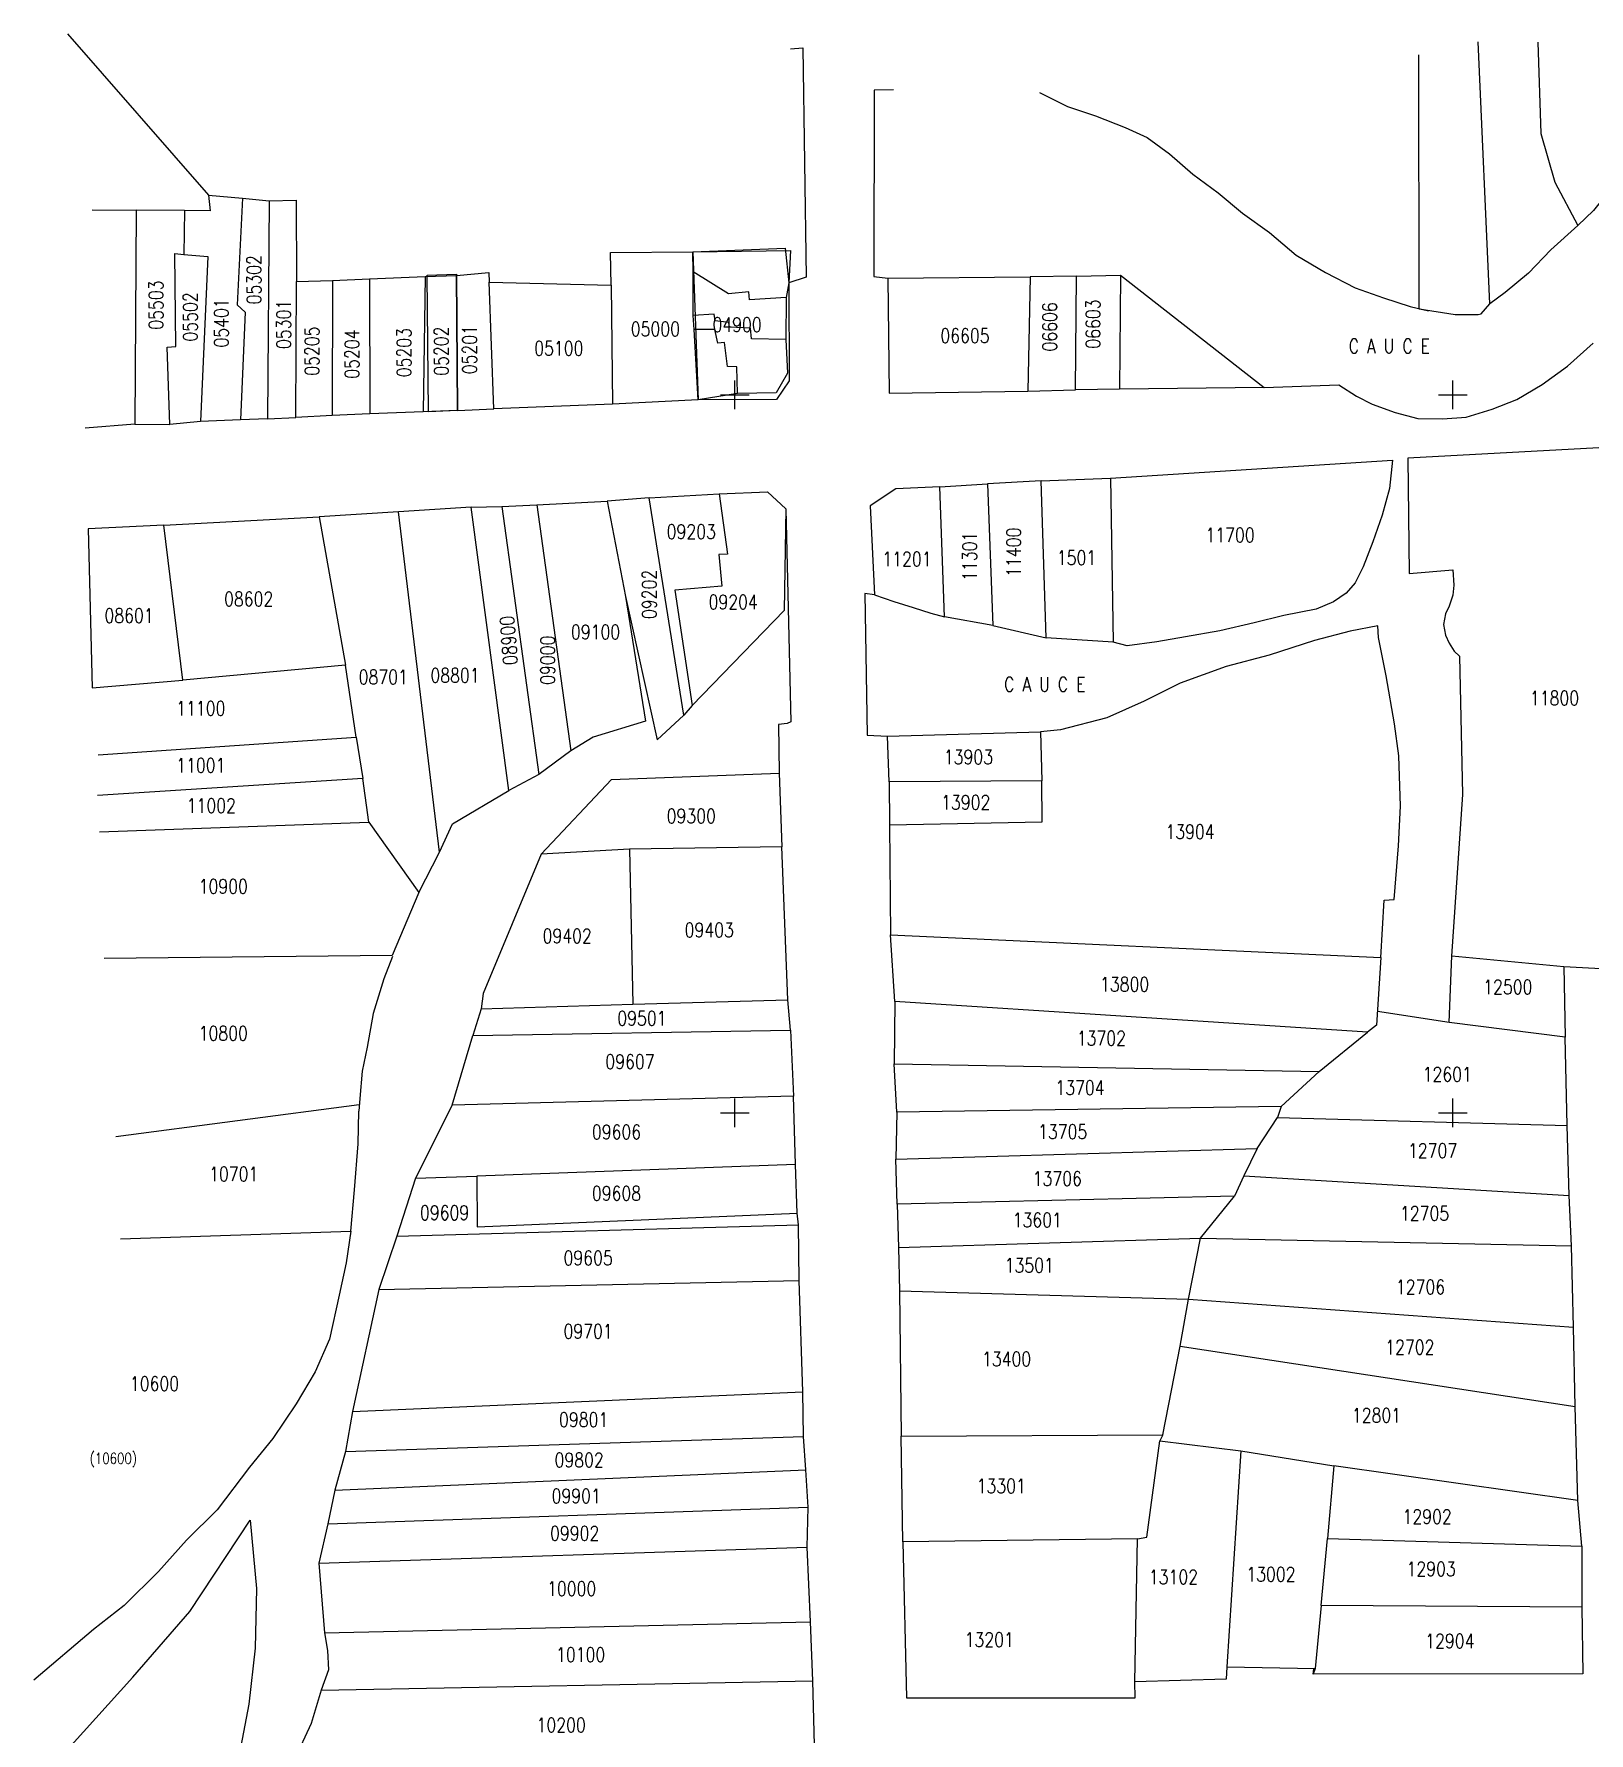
# Model space of a CAD drawing. Header units: metres. Extents: x 615331 to 657292, y 1301217 to 1321009.
# Drawn here: x 629425.1 to 629641.7, y 1320409 to 1320645.6 of the extents above; entities that cross this region are included whole.
import ezdxf
from ezdxf.enums import TextEntityAlignment as Align

# ---------------------------------------------------------------- set-up
doc = ezdxf.new("R2010")
doc.units = ezdxf.units.M
for name, color, linetype in [('2', 1, 'Continuous'), ('42', 7, 'Continuous'), ('5', 7, 'Continuous'), ('7', 7, 'Continuous'), ('CVL_CUADCON_LIN', 8, 'Continuous')]:
    doc.layers.add(name, color=color, linetype=linetype)
doc.layers.add('Nivel 2', color=7, linetype='Continuous', lineweight=0)
doc.layers.add('Nivel 5', color=7, linetype='Continuous', lineweight=0)
doc.styles.add('ROMANS', font='ROMANS', dxfattribs={"height": 0.2})

# ---------------------------------------------------------------- blocks, each defined once
blk = doc.blocks.new('COORD')
at = {"layer": '42', "color": 2, "linetype": 'Continuous'}
for p, q in [((-2, 0), (2, 0)), ((0, -2), (0, 2))]:
    blk.add_line(p, q, dxfattribs=at)

msp = doc.modelspace()

# ---------------------------------------------------------------- linework, layer by layer
at = {"layer": '2', "color": 1, "linetype": 'Continuous'}
for p, q in [((629429.7464, 1320645.58941), (629449.4154, 1320623.14241)), ((629618.0364, 1320607.33841), (629617.9714, 1320642.68041)), ((629449.4154, 1320623.14241), (629449.6384, 1320620.95941)), ((629449.4154, 1320623.14241), (629454.1444, 1320622.72641)), ((629454.1444, 1320622.72641), (629453.4144, 1320607.88241)), ((629454.1444, 1320622.72641), (629457.8564, 1320622.35341)), ((629457.8564, 1320622.35341), (629461.6154, 1320622.43741)), ((629461.6154, 1320622.43741), (629461.6664, 1320611.10641)), ((629433.1754, 1320621.11741), (629439.3234, 1320621.07041)), ((629439.3234, 1320621.07041), (629439.1344, 1320591.23941)), ((629446.0814, 1320621.02941), (629439.3234, 1320621.07041)), ((629446.0814, 1320621.02941), (629445.9844, 1320614.87941)), ((629449.6384, 1320620.95941), (629446.0814, 1320621.02941)), ((629457.8564, 1320622.35341), (629457.6224, 1320592.01441)), ((629516.8574, 1320615.25541), (629530.4724, 1320615.42741)), ((629530.4724, 1320615.42741), (629530.2084, 1320610.95341)), ((629444.8294, 1320602.06341), (629444.7124, 1320615.02041)), ((629444.7124, 1320615.02041), (629445.9844, 1320614.87941)), ((629445.9844, 1320614.87941), (629449.2894, 1320614.60341)), ((629449.2894, 1320614.60341), (629448.2764, 1320591.62641)), ((629505.3754, 1320615.15341), (629516.8574, 1320615.25541)), ((629505.4674, 1320610.63141), (629505.3754, 1320615.15341)), ((629516.8574, 1320615.25541), (629517.6024, 1320594.63041)), ((629461.5834, 1320592.20141), (629461.6664, 1320611.10641)), ((629461.6664, 1320611.10641), (629466.6954, 1320611.25241)), ((629466.6954, 1320611.25241), (629466.6114, 1320592.44941)), ((629466.6954, 1320611.25241), (629471.8244, 1320611.50141)), ((629471.8244, 1320611.50141), (629479.5954, 1320611.82441)), ((629471.8244, 1320611.50141), (629471.8924, 1320592.69941)), ((629479.5954, 1320611.82441), (629479.3084, 1320592.96941)), ((629479.5954, 1320611.82441), (629483.9634, 1320611.96541)), ((629483.9634, 1320611.96541), (629488.4314, 1320612.36041)), ((629483.9634, 1320611.96541), (629484.0824, 1320593.16441)), ((629488.4314, 1320612.36041), (629488.4944, 1320611.03941)), ((629488.4944, 1320611.03941), (629505.4674, 1320610.63141)), ((629489.1614, 1320593.41241), (629488.4944, 1320611.03941)), ((629505.4674, 1320610.63141), (629505.6674, 1320594.06741)), ((629544.0224, 1320611.58441), (629563.8354, 1320611.76041)), ((629563.8354, 1320611.76041), (629563.5214, 1320595.85241)), ((629570.2874, 1320611.86841), (629563.8354, 1320611.76041)), ((629570.1754, 1320596.06341), (629570.2874, 1320611.86841)), ((629570.2874, 1320611.86841), (629576.4334, 1320612.02541)), ((629576.4334, 1320612.02541), (629576.2724, 1320596.11841)), ((629576.4334, 1320612.02541), (629596.4404, 1320596.34841)), ((629453.4144, 1320607.88241), (629454.4904, 1320606.87541)), ((629454.4904, 1320606.87541), (629453.8634, 1320591.87941)), ((629443.6614, 1320602.00241), (629444.8294, 1320602.06341)), ((629444.0124, 1320591.23241), (629443.6614, 1320602.00241)), ((629596.4404, 1320596.34841), (629576.2724, 1320596.11841)), ((629505.6674, 1320594.06741), (629489.1614, 1320593.41241)), ((629517.6024, 1320594.63041), (629505.6674, 1320594.06741)), ((629563.5214, 1320595.85241), (629570.1754, 1320596.06341)), ((629576.2724, 1320596.11841), (629570.1754, 1320596.06341)), ((629448.2764, 1320591.62641), (629444.0124, 1320591.23241)), ((629453.8634, 1320591.87941), (629448.2764, 1320591.62641)), ((629457.6224, 1320592.01441), (629453.8634, 1320591.87941)), ((629457.6224, 1320592.01441), (629461.5834, 1320592.20141)), ((629466.6114, 1320592.44941), (629461.5834, 1320592.20141)), ((629471.8924, 1320592.69941), (629466.6114, 1320592.44941)), ((629479.3084, 1320592.96941), (629471.8924, 1320592.69941)), ((629484.0824, 1320593.16441), (629479.3084, 1320592.96941)), ((629484.0824, 1320593.16441), (629489.1614, 1320593.41241)), ((629439.1344, 1320591.23941), (629432.2294, 1320590.72141)), ((629439.1344, 1320591.23941), (629444.0124, 1320591.23241)), ((629551.2444, 1320582.53041), (629557.8964, 1320582.94541)), ((629551.9154, 1320564.44641), (629551.2444, 1320582.53041)), ((629565.3614, 1320583.36741), (629557.8964, 1320582.94541)), ((629557.8964, 1320582.94541), (629558.6334, 1320563.23541)), ((629565.3614, 1320583.36741), (629575.0114, 1320583.75841)), ((629566.0664, 1320561.52341), (629565.3614, 1320583.36741)), ((629575.0114, 1320583.75841), (629575.4214, 1320560.89441)), ((629485.9824, 1320579.71441), (629490.2494, 1320579.80341)), ((629490.2494, 1320579.80341), (629495.1244, 1320580.05041)), ((629490.2494, 1320579.80341), (629495.4124, 1320542.49941)), ((629495.1244, 1320580.05041), (629504.9254, 1320580.54341)), ((629495.1244, 1320580.05041), (629499.8534, 1320545.79141)), ((629510.7644, 1320581.00241), (629504.9254, 1320580.54341)), ((629504.9254, 1320580.54341), (629507.4844, 1320567.25241)), ((629510.7644, 1320581.00241), (629520.5144, 1320581.54641)), ((629515.6104, 1320550.75841), (629510.7644, 1320581.00241)), ((629520.5144, 1320581.54641), (629521.7084, 1320573.17241)), ((629443.1734, 1320577.19941), (629464.8074, 1320578.35741)), ((629475.8774, 1320579.06541), (629464.8074, 1320578.35741)), ((629464.8074, 1320578.35741), (629468.4994, 1320557.70841)), ((629485.9824, 1320579.71441), (629475.8774, 1320579.06541)), ((629481.5884, 1320531.65441), (629475.8774, 1320579.06541)), ((629491.2154, 1320540.27641), (629485.9824, 1320579.71441)), ((629445.8074, 1320555.62641), (629443.1734, 1320577.19941)), ((629521.7084, 1320573.17241), (629520.4894, 1320573.11041)), ((629520.4894, 1320573.11041), (629520.8844, 1320568.69341)), ((629520.8844, 1320568.69341), (629514.3354, 1320568.12641)), ((629514.3354, 1320568.12641), (629516.7664, 1320552.09041)), ((629507.4844, 1320567.25241), (629510.2834, 1320549.89841)), ((629507.4844, 1320567.25241), (629511.8814, 1320547.32041)), ((629558.6334, 1320563.23541), (629551.9154, 1320564.44641)), ((629558.6334, 1320563.23541), (629566.0664, 1320561.52341)), ((629575.4214, 1320560.89441), (629566.0664, 1320561.52341)), ((629468.4994, 1320557.70841), (629445.8074, 1320555.62641)), ((629469.9614, 1320547.65941), (629468.4994, 1320557.70841)), ((629433.2164, 1320554.54841), (629445.8074, 1320555.62641)), ((629516.7664, 1320552.09041), (629515.6104, 1320550.75841)), ((629510.2834, 1320549.89841), (629502.9864, 1320547.69941)), ((629511.8814, 1320547.32041), (629515.6104, 1320550.75841)), ((629434.0124, 1320545.20541), (629469.9614, 1320547.65941)), ((629469.9614, 1320547.65941), (629470.8774, 1320541.92541)), ((629502.9864, 1320547.69941), (629499.8534, 1320545.79141)), ((629543.9874, 1320547.80941), (629565.2704, 1320548.40541)), ((629544.1974, 1320541.45941), (629543.9874, 1320547.80941)), ((629565.2704, 1320548.40541), (629565.4844, 1320541.59841)), ((629499.8534, 1320545.79141), (629495.4124, 1320542.49941)), ((629495.4124, 1320542.49941), (629491.2154, 1320540.27641)), ((629470.8774, 1320541.92541), (629433.9614, 1320539.56441)), ((629471.7454, 1320535.83541), (629470.8774, 1320541.92541)), ((629483.3824, 1320535.63341), (629491.2154, 1320540.27641)), ((629565.4844, 1320541.59841), (629544.1974, 1320541.45941)), ((629544.1974, 1320541.45941), (629544.2514, 1320535.46341)), ((629565.5354, 1320535.90741), (629565.4844, 1320541.59841)), ((629434.2104, 1320534.48541), (629471.7454, 1320535.83541)), ((629471.7454, 1320535.83541), (629478.6924, 1320526.03841)), ((629481.5884, 1320531.65441), (629483.3824, 1320535.63341)), ((629544.2514, 1320535.46341), (629565.5354, 1320535.90741)), ((629544.2514, 1320535.46341), (629544.3894, 1320520.16941)), ((629478.6924, 1320526.03841), (629481.5884, 1320531.65441)), ((629495.7154, 1320531.37341), (629487.6594, 1320511.99141)), ((629508.0554, 1320532.09241), (629495.7154, 1320531.37341)), ((629529.2394, 1320532.43341), (629508.0554, 1320532.09241)), ((629508.0554, 1320532.09241), (629508.5044, 1320510.49941)), ((629530.0924, 1320511.09841), (629529.2394, 1320532.43341)), ((629478.6924, 1320526.03841), (629474.9614, 1320517.26541)), ((629544.3894, 1320520.16941), (629612.7034, 1320517.01641)), ((629544.9814, 1320510.87541), (629544.3894, 1320520.16941)), ((629474.9614, 1320517.26541), (629434.8774, 1320516.85741)), ((629612.7034, 1320517.01641), (629612.0774, 1320507.55941)), ((629622.1844, 1320507.95341), (629622.5584, 1320517.25641)), ((629622.5584, 1320517.25641), (629638.1694, 1320515.76941)), ((629638.1694, 1320515.76941), (629638.3594, 1320505.91241)), ((629638.1694, 1320515.76941), (629649.7594, 1320515.11041)), ((629487.6594, 1320511.99141), (629487.3744, 1320509.85441)), ((629487.3744, 1320509.85441), (629486.2394, 1320506.13541)), ((629487.3744, 1320509.85441), (629508.5044, 1320510.49941)), ((629508.5044, 1320510.49941), (629530.0924, 1320511.09841)), ((629530.4864, 1320506.88441), (629530.0924, 1320511.09841)), ((629544.9814, 1320510.87541), (629544.9074, 1320502.18441)), ((629610.8164, 1320506.58241), (629544.9814, 1320510.87541)), ((629622.1844, 1320507.95341), (629612.2064, 1320509.50341)), ((629486.2394, 1320506.13541), (629530.4864, 1320506.88441)), ((629530.4864, 1320506.88441), (629530.8734, 1320497.68941)), ((629604.1074, 1320501.13641), (629610.8164, 1320506.58241)), ((629612.0774, 1320507.55941), (629610.8164, 1320506.58241)), ((629638.3594, 1320505.91241), (629622.1844, 1320507.95341)), ((629483.3284, 1320496.45441), (629486.2394, 1320506.13541)), ((629638.6234, 1320493.61741), (629638.3594, 1320505.91241)), ((629544.9074, 1320502.18441), (629604.1074, 1320501.13641)), ((629545.2724, 1320495.48041), (629544.9074, 1320502.18441)), ((629604.1074, 1320501.13641), (629598.8164, 1320496.26141)), ((629530.8734, 1320497.68941), (629483.3284, 1320496.45441)), ((629531.1624, 1320488.18941), (629530.8734, 1320497.68941)), ((629470.3974, 1320496.49241), (629436.4734, 1320492.02241)), ((629470.2694, 1320491.05341), (629470.3294, 1320495.62741)), ((629483.3284, 1320496.45441), (629478.2384, 1320486.29641)), ((629545.2724, 1320495.48041), (629545.1284, 1320488.92341)), ((629598.8164, 1320496.26141), (629545.2724, 1320495.48041)), ((629595.4654, 1320490.38741), (629598.2714, 1320494.73241)), ((629598.8164, 1320496.26141), (629598.2714, 1320494.73241)), ((629598.2714, 1320494.73241), (629638.6234, 1320493.61741)), ((629638.9144, 1320483.86341), (629638.6234, 1320493.61741)), ((629469.7174, 1320484.64541), (629470.2694, 1320491.05341)), ((629545.1284, 1320488.92341), (629595.4654, 1320490.38741)), ((629595.4654, 1320490.38741), (629593.6194, 1320486.61141)), ((629531.1624, 1320488.18941), (629486.7714, 1320486.57541)), ((629531.3764, 1320481.38241), (629531.1624, 1320488.18941)), ((629545.3374, 1320482.67541), (629545.1284, 1320488.92341)), ((629478.2384, 1320486.29641), (629475.6184, 1320478.19341)), ((629478.2384, 1320486.29641), (629486.7714, 1320486.57541)), ((629486.7714, 1320486.57541), (629486.8344, 1320479.51241)), ((629593.6194, 1320486.61141), (629592.3244, 1320483.75341)), ((629593.6194, 1320486.61141), (629638.9144, 1320483.86341)), ((629469.2104, 1320478.89841), (629469.7174, 1320484.64541)), ((629592.3244, 1320483.75341), (629545.3374, 1320482.67541)), ((629587.5504, 1320477.91841), (629592.3244, 1320483.75341)), ((629639.2314, 1320476.85341), (629638.9144, 1320483.86341)), ((629486.8344, 1320479.51241), (629531.3764, 1320481.38241)), ((629531.5944, 1320479.75841), (629531.3764, 1320481.38241)), ((629545.3374, 1320482.67541), (629545.4934, 1320476.62941)), ((629437.1594, 1320477.85141), (629469.2104, 1320478.89841)), ((629475.6184, 1320478.19341), (629473.1454, 1320470.75241)), ((629475.6184, 1320478.19341), (629531.5944, 1320479.75841)), ((629531.6644, 1320472.03441), (629531.5944, 1320479.75841)), ((629545.4934, 1320476.62941), (629587.5504, 1320477.91841)), ((629545.4934, 1320476.62941), (629545.6494, 1320470.58341)), ((629585.8994, 1320469.41741), (629587.5504, 1320477.91841)), ((629587.5504, 1320477.91841), (629639.2314, 1320476.85341)), ((629639.5374, 1320465.52441), (629639.2314, 1320476.85341)), ((629473.1454, 1320470.75241), (629531.6644, 1320472.03441)), ((629532.1594, 1320456.54041), (629531.6644, 1320472.03441)), ((629473.1454, 1320470.75241), (629469.4364, 1320453.79741)), ((629545.6494, 1320470.58341), (629585.8994, 1320469.41741)), ((629545.6494, 1320470.58341), (629545.8824, 1320450.36141)), ((629584.7394, 1320462.90241), (629585.8994, 1320469.41741)), ((629585.8994, 1320469.41741), (629639.5374, 1320465.52441)), ((629639.7384, 1320454.49841), (629639.5374, 1320465.52441)), ((629582.3104, 1320450.53241), (629584.7394, 1320462.90241)), ((629584.7394, 1320462.90241), (629639.7384, 1320454.49841)), ((629469.4364, 1320453.79741), (629532.1594, 1320456.54041)), ((629532.2664, 1320450.29041), (629532.1594, 1320456.54041)), ((629640.1104, 1320441.39141), (629639.7384, 1320454.49841)), ((629469.4364, 1320453.79741), (629468.4704, 1320448.19941)), ((629468.4704, 1320448.19941), (629532.2664, 1320450.29041)), ((629532.6134, 1320445.66941), (629532.2664, 1320450.29041)), ((629545.8824, 1320450.36141), (629582.3104, 1320450.53241)), ((629546.1174, 1320435.62641), (629545.8824, 1320450.36141)), ((629580.1014, 1320436.28441), (629581.9114, 1320449.71541)), ((629582.3104, 1320450.53241), (629581.9114, 1320449.71541)), ((629581.9114, 1320449.71541), (629593.2034, 1320448.29141)), ((629468.4704, 1320448.19941), (629466.9944, 1320442.85041)), ((629593.2034, 1320448.29141), (629591.2384, 1320418.24241)), ((629593.2034, 1320448.29141), (629606.1274, 1320446.22141)), ((629466.9944, 1320442.85041), (629532.6134, 1320445.66941)), ((629532.9134, 1320440.48941), (629532.6134, 1320445.66941)), ((629606.1274, 1320446.22141), (629605.2534, 1320436.10141)), ((629640.1104, 1320441.39141), (629606.1274, 1320446.22141)), ((629466.9944, 1320442.85041), (629466.0204, 1320438.16641)), ((629466.0204, 1320438.16641), (629532.9134, 1320440.48941)), ((629532.7614, 1320434.89741), (629532.9134, 1320440.48941)), ((629640.6754, 1320435.04441), (629640.1104, 1320441.39141)), ((629466.0204, 1320438.16641), (629464.7494, 1320432.66641)), ((629578.7824, 1320436.06941), (629546.1174, 1320435.62641)), ((629578.4034, 1320416.14641), (629578.7824, 1320436.06941)), ((629578.7824, 1320436.06941), (629580.1014, 1320436.28441)), ((629604.3714, 1320426.79441), (629605.2534, 1320436.10141)), ((629605.2534, 1320436.10141), (629640.6754, 1320435.04441)), ((629464.7494, 1320432.66641), (629532.7614, 1320434.89741)), ((629533.2614, 1320424.48541), (629532.7614, 1320434.89741)), ((629640.6754, 1320435.04441), (629640.7014, 1320426.55841)), ((629464.7494, 1320432.66641), (629465.5484, 1320422.96841)), ((629604.3714, 1320426.79441), (629603.5364, 1320417.99541)), ((629640.7014, 1320426.55841), (629604.3714, 1320426.79441)), ((629465.5484, 1320422.96841), (629533.2614, 1320424.48541)), ((629533.5894, 1320416.30641), (629533.2614, 1320424.48541)), ((629465.5484, 1320422.96841), (629465.9764, 1320420.53241)), ((629465.9764, 1320420.53241), (629466.1024, 1320417.84041)), ((629466.1024, 1320417.84041), (629465.1124, 1320414.98641)), ((629591.2384, 1320418.24241), (629591.1524, 1320416.51341)), ((629591.2384, 1320418.24241), (629603.5364, 1320417.99541)), ((629603.5364, 1320417.99541), (629603.2384, 1320417.23041)), ((629465.1124, 1320414.98641), (629463.6804, 1320410.34941)), ((629465.1124, 1320414.98641), (629533.5894, 1320416.30641)), ((629533.8384, 1320405.58641), (629533.5894, 1320416.30641)), ((629591.1524, 1320416.51341), (629578.4034, 1320416.14641)), ((629463.6804, 1320410.34941), (629461.3384, 1320405.24641))]:
    msp.add_line(p, q, dxfattribs=at)
for points in [[(629634.5704, 1320644.45441), (629634.9894, 1320631.75441), (629636.9304, 1320624.96241), (629640.1344, 1320618.94341), (629636.3544, 1320615.55641), (629633.2344, 1320612.27641), (629630.0064, 1320609.60441), (629627.8874, 1320608.01041), (629626.2374, 1320644.48241)], [(629530.4734, 1320643.52841), (629532.1994, 1320643.64541), (629532.6394, 1320611.73741), (629530.2084, 1320610.95341)], [(629544.8014, 1320637.81241), (629542.1094, 1320637.78841), (629542.0894, 1320611.82141), (629544.0224, 1320611.58441)], [(629565.1284, 1320637.43441), (629569.0584, 1320635.48741), (629572.9314, 1320634.20041), (629577.0614, 1320632.56041), (629580.1224, 1320631.16441), (629583.2414, 1320628.90541), (629586.5194, 1320626.08941), (629590.0484, 1320623.47841), (629593.4274, 1320620.66241), (629597.1604, 1320617.95141), (629600.8984, 1320614.78341), (629604.9844, 1320612.38041), (629609.1194, 1320610.23241), (629613.0434, 1320608.84441), (629616.7634, 1320607.65741), (629619.3094, 1320607.01941)], [(629647.3854, 1320626.22341), (629646.1784, 1320624.89241), (629644.1094, 1320623.29841), (629642.3014, 1320620.99541), (629640.1344, 1320618.94341)], [(629530.2084, 1320610.95341), (629530.2804, 1320597.28441), (629528.5254, 1320594.67741), (629517.6024, 1320594.63041)], [(629544.0224, 1320611.58441), (629544.2174, 1320595.57941), (629563.5214, 1320595.85241)], [(629618.0364, 1320607.33841), (629623.0224, 1320606.54441), (629626.2244, 1320606.52241), (629626.6804, 1320606.62841), (629627.8874, 1320608.01041)], [(629596.4404, 1320596.34841), (629606.8524, 1320596.74541), (629609.3064, 1320595.14141), (629611.5004, 1320594.04341), (629614.6614, 1320592.90241), (629617.8184, 1320592.06641), (629621.2744, 1320591.99541), (629624.5744, 1320592.22841), (629628.1724, 1320593.32741), (629631.6144, 1320594.67941), (629635.1524, 1320596.79441), (629638.6864, 1320599.31541), (629642.2644, 1320602.54841)], [(629658.4944, 1320588.82041), (629616.4464, 1320586.51541), (629616.6414, 1320570.45941), (629622.7344, 1320570.97041), (629622.8544, 1320568.83741), (629622.7144, 1320567.46441), (629622.2204, 1320565.93541), (629621.6714, 1320564.86341), (629621.4304, 1320563.38741), (629621.6984, 1320561.86541), (629622.2164, 1320560.75241), (629622.8874, 1320559.64041), (629623.6554, 1320558.93541), (629624.0834, 1320539.67941), (629622.5074, 1320517.20541)], [(629575.0114, 1320583.75841), (629614.3144, 1320586.24241), (629613.8924, 1320582.32541), (629612.8594, 1320578.60741), (629611.5714, 1320574.88541), (629610.2314, 1320571.41841), (629609.1334, 1320569.17241), (629607.8764, 1320567.73841), (629606.1094, 1320566.50341), (629603.6794, 1320565.51641), (629599.1654, 1320564.61241), (629595.0594, 1320563.61041), (629590.2424, 1320562.50041), (629585.4744, 1320561.64441), (629581.4664, 1320560.94841), (629577.3564, 1320560.40441), (629575.4214, 1320560.89441)], [(629551.2444, 1320582.53041), (629545.1504, 1320582.27341), (629541.5644, 1320579.90441), (629542.1844, 1320567.51041), (629544.8344, 1320566.56841), (629547.5344, 1320565.72841), (629550.0314, 1320564.93741), (629551.9154, 1320564.44641)], [(629520.5144, 1320581.54641), (629527.2694, 1320581.86041), (629529.8314, 1320579.49441), (629529.6034, 1320565.31541), (629516.7664, 1320552.09041)], [(629529.8314, 1320579.49441), (629530.5054, 1320549.82441), (629529.9994, 1320549.56541), (629528.7814, 1320549.45341), (629528.8934, 1320542.64441)], [(629443.1734, 1320577.19941), (629432.6614, 1320576.69941), (629433.2164, 1320554.54841)], [(629542.1844, 1320567.51041), (629540.8104, 1320567.70141), (629541.1414, 1320547.93641), (629543.9874, 1320547.80941)], [(629612.7034, 1320517.01641), (629613.1394, 1320524.99841), (629614.5614, 1320525.06141), (629615.1544, 1320532.53741), (629615.4094, 1320538.07841), (629615.1934, 1320545.08941), (629614.5944, 1320549.55541), (629613.4174, 1320556.20241), (629612.3524, 1320561.57941), (629612.2864, 1320563.20441), (629608.4324, 1320562.45841), (629603.4644, 1320561.14441), (629597.1324, 1320559.10641), (629591.1514, 1320557.52841), (629584.7194, 1320555.18441), (629579.7124, 1320552.70041), (629574.5004, 1320550.36741), (629568.0624, 1320548.68441), (629565.2704, 1320548.40541)], [(629495.7154, 1320531.37341), (629505.5294, 1320541.77641), (629528.8934, 1320542.64441), (629529.2394, 1320532.43341)], [(629475.0124, 1320517.16341), (629473.8214, 1320514.05341), (629472.3404, 1320509.21241), (629471.5194, 1320504.53041), (629470.7874, 1320501.17041), (629470.4664, 1320497.35641), (629470.3294, 1320495.62741)], [(629469.2104, 1320478.89841), (629468.5894, 1320474.47241), (629467.6134, 1320469.99141), (629466.2464, 1320463.88141), (629464.2554, 1320459.29041), (629461.6024, 1320454.84541), (629458.3434, 1320450.03941), (629455.1274, 1320446.04741), (629450.6084, 1320440.11241), (629446.3284, 1320435.85741), (629442.4554, 1320431.50341), (629437.6714, 1320426.78541), (629433.3824, 1320423.44441), (629425.0924, 1320416.36841)], [(629430.2674, 1320407.28741), (629438.8794, 1320416.78541), (629446.8244, 1320425.95241), (629455.1944, 1320438.67941), (629456.0934, 1320429.13441), (629455.9134, 1320420.84941), (629455.0194, 1320413.01641), (629453.5144, 1320405.22741), (629451.3374, 1320398.70441), (629448.0434, 1320392.17041), (629445.8374, 1320388.84741), (629444.2294, 1320386.85141), (629443.2764, 1320385.52141), (629442.9694, 1320380.13241), (629442.5694, 1320373.77641), (629442.9184, 1320368.85041), (629443.2084, 1320364.88941), (629442.5754, 1320361.83541), (629441.0804, 1320358.56941), (629440.0354, 1320356.17241), (629439.2384, 1320354.38641)], [(629546.1174, 1320435.62641), (629546.6174, 1320413.93241), (629578.4744, 1320413.91041), (629578.4034, 1320416.14641)], [(629640.7014, 1320426.55841), (629640.8364, 1320417.26041), (629603.2384, 1320417.23041), (629603.3344, 1320417.89241)]]:
    msp.add_lwpolyline(points, dxfattribs=at)
at = {"layer": 'CVL_CUADCON_LIN', "color": 4, "ltscale": 0.5, "flags": 128}
msp.add_lwpolyline([(629484.0824, 1320593.16441), (629480.05576, 1320592.99993), (629479.86547, 1320611.99898), (629483.96215, 1320612.16403)], close=True, dxfattribs=at)
for points in [[(629484.0824, 1320593.16441), (629483.96215, 1320612.16403)], [(629484.0824, 1320593.16441), (629480.05576, 1320592.99993)]]:
    msp.add_lwpolyline(points, dxfattribs=at)
at = {"layer": 'Nivel 2', "color": 1, "linetype": 'Continuous', "lineweight": -3}
for p, q in [((629618.0364, 1320607.33841), (629617.9714, 1320642.68041)), ((629449.4154, 1320623.14241), (629454.1444, 1320622.72641)), ((629449.4154, 1320623.14241), (629449.6384, 1320620.95941)), ((629454.1444, 1320622.72641), (629453.4144, 1320607.88241)), ((629454.1444, 1320622.72641), (629457.8564, 1320622.35341)), ((629457.8564, 1320622.35341), (629461.6154, 1320622.43741)), ((629461.6154, 1320622.43741), (629461.6664, 1320611.10641)), ((629433.1754, 1320621.11741), (629439.3234, 1320621.07041)), ((629439.3234, 1320621.07041), (629439.1344, 1320591.23941)), ((629446.0814, 1320621.02941), (629439.3234, 1320621.07041)), ((629446.0814, 1320621.02941), (629445.9844, 1320614.87941)), ((629449.6384, 1320620.95941), (629446.0814, 1320621.02941)), ((629457.8564, 1320622.35341), (629457.6224, 1320592.01441)), ((629516.8574, 1320615.25541), (629529.7244, 1320615.76041)), ((629529.7244, 1320615.76041), (629530.2084, 1320610.95341)), ((629444.7124, 1320615.02041), (629445.9844, 1320614.87941)), ((629444.8294, 1320602.06341), (629444.7124, 1320615.02041)), ((629445.9844, 1320614.87941), (629449.2894, 1320614.60341)), ((629449.2894, 1320614.60341), (629448.2764, 1320591.62641)), ((629505.3754, 1320615.15341), (629516.8574, 1320615.25541)), ((629505.4674, 1320610.63141), (629505.3754, 1320615.15341)), ((629516.8834, 1320612.49141), (629516.8574, 1320615.25541)), ((629461.5834, 1320592.20141), (629461.6664, 1320611.10641)), ((629461.6664, 1320611.10641), (629466.6954, 1320611.25241)), ((629466.6954, 1320611.25241), (629466.6114, 1320592.44941)), ((629466.6954, 1320611.25241), (629471.8244, 1320611.50141)), ((629471.8244, 1320611.50141), (629479.5954, 1320611.82441)), ((629471.8244, 1320611.50141), (629471.8924, 1320592.69941)), ((629479.5954, 1320611.82441), (629479.3084, 1320592.96941)), ((629479.5954, 1320611.82441), (629483.9634, 1320611.96541)), ((629483.9634, 1320611.96541), (629488.4314, 1320612.36041)), ((629483.9634, 1320611.96541), (629484.0824, 1320593.16441)), ((629488.4314, 1320612.36041), (629488.4944, 1320611.03941)), ((629489.1614, 1320593.41241), (629488.4944, 1320611.03941)), ((629488.4944, 1320611.03941), (629505.4674, 1320610.63141)), ((629505.4674, 1320610.63141), (629505.6674, 1320594.06741)), ((629521.8324, 1320609.42741), (629516.8834, 1320612.49141)), ((629516.9194, 1320606.40741), (629516.8834, 1320612.49141)), ((629530.2084, 1320610.95341), (629529.8654, 1320608.91641)), ((629544.0224, 1320611.58441), (629563.8354, 1320611.76041)), ((629563.8354, 1320611.76041), (629563.5214, 1320595.85241)), ((629570.2874, 1320611.86841), (629563.8354, 1320611.76041)), ((629570.1754, 1320596.06341), (629570.2874, 1320611.86841)), ((629570.2874, 1320611.86841), (629576.4334, 1320612.02541)), ((629576.4334, 1320612.02541), (629576.2724, 1320596.11841)), ((629576.4334, 1320612.02541), (629596.4404, 1320596.34841)), ((629524.6764, 1320609.69741), (629521.8324, 1320609.42741)), ((629524.7344, 1320608.58241), (629524.6764, 1320609.69741)), ((629529.8654, 1320608.91641), (629524.7344, 1320608.58241)), ((629529.8654, 1320608.91641), (629529.7984, 1320603.03441)), ((629453.4144, 1320607.88241), (629454.4904, 1320606.87541)), ((629454.4904, 1320606.87541), (629453.8634, 1320591.87941)), ((629519.8154, 1320606.57641), (629516.9194, 1320606.40741)), ((629517.0324, 1320604.43041), (629516.9194, 1320606.40741)), ((629519.9734, 1320605.66441), (629519.8154, 1320606.57641)), ((629519.9294, 1320604.44741), (629517.0324, 1320604.43041)), ((629517.6024, 1320594.63041), (629517.0324, 1320604.43041)), ((629520.3474, 1320602.52341), (629519.9294, 1320604.44741)), ((629521.8554, 1320605.42241), (629519.9734, 1320605.66441)), ((629521.9604, 1320604.76341), (629521.8554, 1320605.42241)), ((629524.9094, 1320604.62841), (629521.9604, 1320604.76341)), ((629525.0204, 1320603.15841), (629524.9094, 1320604.62841)), ((629443.6614, 1320602.00241), (629444.8294, 1320602.06341)), ((629444.0124, 1320591.23241), (629443.6614, 1320602.00241)), ((629521.2614, 1320602.62941), (629520.3474, 1320602.52341)), ((629521.6874, 1320599.28641), (629521.2614, 1320602.62941)), ((629529.7984, 1320603.03441), (629525.0204, 1320603.15841)), ((629529.7984, 1320603.03441), (629530.0294, 1320598.37041)), ((629523.0094, 1320599.24241), (629521.6874, 1320599.28641)), ((629523.0824, 1320595.54241), (629523.0094, 1320599.24241)), ((629530.0294, 1320598.37041), (629528.4694, 1320595.62341)), ((629596.4404, 1320596.34841), (629576.2724, 1320596.11841)), ((629505.6674, 1320594.06741), (629489.1614, 1320593.41241)), ((629517.6024, 1320594.63041), (629505.6674, 1320594.06741)), ((629523.0824, 1320595.54241), (629517.6024, 1320594.63041)), ((629528.4694, 1320595.62341), (629523.0824, 1320595.54241)), ((629563.5214, 1320595.85241), (629570.1754, 1320596.06341)), ((629576.2724, 1320596.11841), (629570.1754, 1320596.06341)), ((629448.2764, 1320591.62641), (629444.0124, 1320591.23241)), ((629453.8634, 1320591.87941), (629448.2764, 1320591.62641)), ((629457.6224, 1320592.01441), (629453.8634, 1320591.87941)), ((629457.6224, 1320592.01441), (629461.5834, 1320592.20141)), ((629466.6114, 1320592.44941), (629461.5834, 1320592.20141)), ((629471.8924, 1320592.69941), (629466.6114, 1320592.44941)), ((629479.3084, 1320592.96941), (629471.8924, 1320592.69941)), ((629484.0824, 1320593.16441), (629479.3084, 1320592.96941)), ((629484.0824, 1320593.16441), (629489.1614, 1320593.41241)), ((629439.1344, 1320591.23941), (629432.2294, 1320590.72141)), ((629439.1344, 1320591.23941), (629444.0124, 1320591.23241)), ((629551.2444, 1320582.53041), (629557.8964, 1320582.94541)), ((629551.9154, 1320564.44641), (629551.2444, 1320582.53041)), ((629565.3614, 1320583.36741), (629557.8964, 1320582.94541)), ((629557.8964, 1320582.94541), (629558.6334, 1320563.23541)), ((629565.3614, 1320583.36741), (629575.0114, 1320583.75841)), ((629566.0664, 1320561.52341), (629565.3614, 1320583.36741)), ((629575.0114, 1320583.75841), (629575.4214, 1320560.89441)), ((629485.9824, 1320579.71441), (629490.2494, 1320579.80341)), ((629490.2494, 1320579.80341), (629495.1244, 1320580.05041)), ((629490.2494, 1320579.80341), (629495.4124, 1320542.49941)), ((629495.1244, 1320580.05041), (629504.9254, 1320580.54341)), ((629495.1244, 1320580.05041), (629499.8534, 1320545.79141)), ((629510.7644, 1320581.00241), (629504.9254, 1320580.54341)), ((629504.9254, 1320580.54341), (629507.4844, 1320567.25241)), ((629510.7644, 1320581.00241), (629520.5144, 1320581.54641)), ((629515.6104, 1320550.75841), (629510.7644, 1320581.00241)), ((629520.5144, 1320581.54641), (629521.7084, 1320573.17241)), ((629443.1734, 1320577.19941), (629464.8074, 1320578.35741)), ((629475.8774, 1320579.06541), (629464.8074, 1320578.35741)), ((629464.8074, 1320578.35741), (629468.4994, 1320557.70841)), ((629485.9824, 1320579.71441), (629475.8774, 1320579.06541)), ((629481.5884, 1320531.65441), (629475.8774, 1320579.06541)), ((629491.2154, 1320540.27641), (629485.9824, 1320579.71441)), ((629445.8074, 1320555.62641), (629443.1734, 1320577.19941)), ((629521.7084, 1320573.17241), (629520.4894, 1320573.11041)), ((629520.4894, 1320573.11041), (629520.8844, 1320568.69341)), ((629520.8844, 1320568.69341), (629514.3354, 1320568.12641)), ((629514.3354, 1320568.12641), (629516.7664, 1320552.09041)), ((629507.4844, 1320567.25241), (629511.8814, 1320547.32041)), ((629507.4844, 1320567.25241), (629510.2834, 1320549.89841)), ((629558.6334, 1320563.23541), (629551.9154, 1320564.44641)), ((629558.6334, 1320563.23541), (629566.0664, 1320561.52341)), ((629575.4214, 1320560.89441), (629566.0664, 1320561.52341)), ((629468.4994, 1320557.70841), (629445.8074, 1320555.62641)), ((629469.9614, 1320547.65941), (629468.4994, 1320557.70841)), ((629433.2164, 1320554.54841), (629445.8074, 1320555.62641)), ((629516.7664, 1320552.09041), (629515.6104, 1320550.75841)), ((629510.2834, 1320549.89841), (629502.9864, 1320547.69941)), ((629511.8814, 1320547.32041), (629515.6104, 1320550.75841)), ((629434.0124, 1320545.20541), (629469.9614, 1320547.65941)), ((629469.9614, 1320547.65941), (629470.8774, 1320541.92541)), ((629502.9864, 1320547.69941), (629499.8534, 1320545.79141)), ((629543.9874, 1320547.80941), (629565.2704, 1320548.40541)), ((629544.1974, 1320541.45941), (629543.9874, 1320547.80941)), ((629565.2704, 1320548.40541), (629565.4844, 1320541.59841)), ((629499.8534, 1320545.79141), (629495.4124, 1320542.49941)), ((629495.4124, 1320542.49941), (629491.2154, 1320540.27641)), ((629470.8774, 1320541.92541), (629433.9614, 1320539.56441)), ((629471.7454, 1320535.83541), (629470.8774, 1320541.92541)), ((629483.3824, 1320535.63341), (629491.2154, 1320540.27641)), ((629565.4844, 1320541.59841), (629544.1974, 1320541.45941)), ((629544.1974, 1320541.45941), (629544.2514, 1320535.46341)), ((629565.5354, 1320535.90741), (629565.4844, 1320541.59841)), ((629434.2104, 1320534.48541), (629471.7454, 1320535.83541)), ((629471.7454, 1320535.83541), (629478.6924, 1320526.03841)), ((629481.5884, 1320531.65441), (629483.3824, 1320535.63341)), ((629544.2514, 1320535.46341), (629565.5354, 1320535.90741)), ((629544.2514, 1320535.46341), (629544.3894, 1320520.16941)), ((629478.6924, 1320526.03841), (629481.5884, 1320531.65441)), ((629495.7154, 1320531.37341), (629487.6594, 1320511.99141)), ((629508.0554, 1320532.09241), (629495.7154, 1320531.37341)), ((629529.2394, 1320532.43341), (629508.0554, 1320532.09241)), ((629508.0554, 1320532.09241), (629508.5044, 1320510.49941)), ((629530.0924, 1320511.09841), (629529.2394, 1320532.43341)), ((629478.6924, 1320526.03841), (629474.9614, 1320517.26541)), ((629544.9814, 1320510.87541), (629544.3894, 1320520.16941)), ((629544.3894, 1320520.16941), (629612.7034, 1320517.01641)), ((629474.9614, 1320517.26541), (629434.8774, 1320516.85741)), ((629612.7034, 1320517.01641), (629612.0774, 1320507.55941)), ((629622.1844, 1320507.95341), (629622.5584, 1320517.25641)), ((629622.5584, 1320517.25641), (629638.1694, 1320515.76941)), ((629638.1694, 1320515.76941), (629649.7594, 1320515.11041)), ((629638.1694, 1320515.76941), (629638.3594, 1320505.91241)), ((629487.6594, 1320511.99141), (629487.3744, 1320509.85441)), ((629487.3744, 1320509.85441), (629486.2394, 1320506.13541)), ((629487.3744, 1320509.85441), (629508.5044, 1320510.49941)), ((629508.5044, 1320510.49941), (629530.0924, 1320511.09841)), ((629530.4864, 1320506.88441), (629530.0924, 1320511.09841)), ((629544.9814, 1320510.87541), (629544.9074, 1320502.18441)), ((629610.8164, 1320506.58241), (629544.9814, 1320510.87541)), ((629622.1844, 1320507.95341), (629612.2064, 1320509.50341)), ((629486.2394, 1320506.13541), (629530.4864, 1320506.88441)), ((629530.4864, 1320506.88441), (629530.8734, 1320497.68941)), ((629604.1074, 1320501.13641), (629610.8164, 1320506.58241)), ((629612.0774, 1320507.55941), (629610.8164, 1320506.58241)), ((629638.3594, 1320505.91241), (629622.1844, 1320507.95341)), ((629483.3284, 1320496.45441), (629486.2394, 1320506.13541)), ((629638.6234, 1320493.61741), (629638.3594, 1320505.91241)), ((629545.2724, 1320495.48041), (629544.9074, 1320502.18441)), ((629544.9074, 1320502.18441), (629604.1074, 1320501.13641)), ((629604.1074, 1320501.13641), (629598.8164, 1320496.26141)), ((629530.8734, 1320497.68941), (629483.3284, 1320496.45441)), ((629531.1624, 1320488.18941), (629530.8734, 1320497.68941)), ((629470.3974, 1320496.49241), (629436.4734, 1320492.02241)), ((629470.2694, 1320491.05341), (629470.3294, 1320495.62741)), ((629483.3284, 1320496.45441), (629478.2384, 1320486.29641)), ((629545.2724, 1320495.48041), (629545.1284, 1320488.92341)), ((629598.8164, 1320496.26141), (629545.2724, 1320495.48041)), ((629595.4654, 1320490.38741), (629598.2714, 1320494.73241)), ((629598.8164, 1320496.26141), (629598.2714, 1320494.73241)), ((629598.2714, 1320494.73241), (629638.6234, 1320493.61741)), ((629638.9144, 1320483.86341), (629638.6234, 1320493.61741)), ((629469.7174, 1320484.64541), (629470.2694, 1320491.05341)), ((629545.1284, 1320488.92341), (629595.4654, 1320490.38741)), ((629595.4654, 1320490.38741), (629593.6194, 1320486.61141)), ((629531.1624, 1320488.18941), (629486.7714, 1320486.57541)), ((629531.3764, 1320481.38241), (629531.1624, 1320488.18941)), ((629545.3374, 1320482.67541), (629545.1284, 1320488.92341)), ((629478.2384, 1320486.29641), (629475.6184, 1320478.19341)), ((629478.2384, 1320486.29641), (629486.7714, 1320486.57541)), ((629486.7714, 1320486.57541), (629486.8344, 1320479.51241)), ((629593.6194, 1320486.61141), (629592.3244, 1320483.75341)), ((629593.6194, 1320486.61141), (629638.9144, 1320483.86341)), ((629469.2104, 1320478.89841), (629469.7174, 1320484.64541)), ((629592.3244, 1320483.75341), (629545.3374, 1320482.67541)), ((629587.5504, 1320477.91841), (629592.3244, 1320483.75341)), ((629639.2314, 1320476.85341), (629638.9144, 1320483.86341)), ((629486.8344, 1320479.51241), (629531.3764, 1320481.38241)), ((629531.5944, 1320479.75841), (629531.3764, 1320481.38241)), ((629545.3374, 1320482.67541), (629545.4934, 1320476.62941)), ((629437.1594, 1320477.85141), (629469.2104, 1320478.89841)), ((629475.6184, 1320478.19341), (629473.1454, 1320470.75241)), ((629475.6184, 1320478.19341), (629531.5944, 1320479.75841)), ((629531.6644, 1320472.03441), (629531.5944, 1320479.75841)), ((629545.4934, 1320476.62941), (629587.5504, 1320477.91841)), ((629545.4934, 1320476.62941), (629545.6494, 1320470.58341)), ((629585.8994, 1320469.41741), (629587.5504, 1320477.91841)), ((629587.5504, 1320477.91841), (629639.2314, 1320476.85341)), ((629639.5374, 1320465.52441), (629639.2314, 1320476.85341)), ((629473.1454, 1320470.75241), (629531.6644, 1320472.03441)), ((629532.1594, 1320456.54041), (629531.6644, 1320472.03441)), ((629473.1454, 1320470.75241), (629469.4364, 1320453.79741)), ((629545.6494, 1320470.58341), (629545.8824, 1320450.36141)), ((629545.6494, 1320470.58341), (629585.8994, 1320469.41741)), ((629584.7394, 1320462.90241), (629585.8994, 1320469.41741)), ((629585.8994, 1320469.41741), (629639.5374, 1320465.52441)), ((629639.7384, 1320454.49841), (629639.5374, 1320465.52441)), ((629582.3104, 1320450.53241), (629584.7394, 1320462.90241)), ((629584.7394, 1320462.90241), (629639.7384, 1320454.49841)), ((629469.4364, 1320453.79741), (629532.1594, 1320456.54041)), ((629532.2664, 1320450.29041), (629532.1594, 1320456.54041)), ((629640.1104, 1320441.39141), (629639.7384, 1320454.49841)), ((629469.4364, 1320453.79741), (629468.4704, 1320448.19941)), ((629468.4704, 1320448.19941), (629532.2664, 1320450.29041)), ((629532.6134, 1320445.66941), (629532.2664, 1320450.29041)), ((629545.8824, 1320450.36141), (629582.3104, 1320450.53241)), ((629546.1174, 1320435.62641), (629545.8824, 1320450.36141)), ((629580.1014, 1320436.28441), (629581.9114, 1320449.71541)), ((629582.3104, 1320450.53241), (629581.9114, 1320449.71541)), ((629581.9114, 1320449.71541), (629593.2034, 1320448.29141)), ((629468.4704, 1320448.19941), (629466.9944, 1320442.85041)), ((629593.2034, 1320448.29141), (629591.2384, 1320418.24241)), ((629593.2034, 1320448.29141), (629606.1274, 1320446.22141)), ((629466.9944, 1320442.85041), (629532.6134, 1320445.66941)), ((629532.9134, 1320440.48941), (629532.6134, 1320445.66941)), ((629606.1274, 1320446.22141), (629605.2534, 1320436.10141)), ((629640.1104, 1320441.39141), (629606.1274, 1320446.22141)), ((629466.9944, 1320442.85041), (629466.0204, 1320438.16641)), ((629466.0204, 1320438.16641), (629532.9134, 1320440.48941)), ((629532.7614, 1320434.89741), (629532.9134, 1320440.48941)), ((629640.6754, 1320435.04441), (629640.1104, 1320441.39141)), ((629466.0204, 1320438.16641), (629464.7494, 1320432.66641)), ((629578.7824, 1320436.06941), (629546.1174, 1320435.62641)), ((629578.4034, 1320416.14641), (629578.7824, 1320436.06941)), ((629578.7824, 1320436.06941), (629580.1014, 1320436.28441)), ((629604.3714, 1320426.79441), (629605.2534, 1320436.10141)), ((629605.2534, 1320436.10141), (629640.6754, 1320435.04441)), ((629464.7494, 1320432.66641), (629532.7614, 1320434.89741)), ((629533.2614, 1320424.48541), (629532.7614, 1320434.89741)), ((629640.6754, 1320435.04441), (629640.7014, 1320426.55841)), ((629464.7494, 1320432.66641), (629465.5484, 1320422.96841)), ((629604.3714, 1320426.79441), (629603.5364, 1320417.99541)), ((629640.7014, 1320426.55841), (629604.3714, 1320426.79441)), ((629465.5484, 1320422.96841), (629533.2614, 1320424.48541)), ((629533.5894, 1320416.30641), (629533.2614, 1320424.48541)), ((629465.5484, 1320422.96841), (629465.9764, 1320420.53241)), ((629465.9764, 1320420.53241), (629466.1024, 1320417.84041)), ((629466.1024, 1320417.84041), (629465.1124, 1320414.98641)), ((629591.2384, 1320418.24241), (629591.1524, 1320416.51341)), ((629591.2384, 1320418.24241), (629603.5364, 1320417.99541)), ((629603.5364, 1320417.99541), (629603.2384, 1320417.23041)), ((629465.1124, 1320414.98641), (629463.6804, 1320410.34941)), ((629465.1124, 1320414.98641), (629533.5894, 1320416.30641)), ((629533.8384, 1320405.58641), (629533.5894, 1320416.30641)), ((629591.1524, 1320416.51341), (629578.4034, 1320416.14641)), ((629463.6804, 1320410.34941), (629461.3384, 1320405.24641))]:
    msp.add_line(p, q, dxfattribs=at)
at = {"layer": 'Nivel 2', "color": 1, "linetype": 'Continuous', "lineweight": -3, "flags": 128}
for points in [[(629429.7464, 1320645.58941), (629449.4154, 1320623.14241)], [(629634.5704, 1320644.45441), (629634.9894, 1320631.75441), (629636.9304, 1320624.96241), (629640.1344, 1320618.94341), (629636.3544, 1320615.55641), (629633.2344, 1320612.27641), (629630.0064, 1320609.60441), (629627.8874, 1320608.01041), (629626.2374, 1320644.48241)], [(629530.4734, 1320643.52841), (629532.1994, 1320643.64541), (629532.6394, 1320611.73741), (629530.2084, 1320610.95341)], [(629544.8014, 1320637.81241), (629542.1094, 1320637.78841), (629542.0894, 1320611.82141), (629544.0224, 1320611.58441)], [(629565.1284, 1320637.43441), (629569.0584, 1320635.48741), (629572.9314, 1320634.20041), (629577.0614, 1320632.56041), (629580.1224, 1320631.16441), (629583.2414, 1320628.90541), (629586.5194, 1320626.08941), (629590.0484, 1320623.47841), (629593.4274, 1320620.66241), (629597.1604, 1320617.95141), (629600.8984, 1320614.78341), (629604.9844, 1320612.38041), (629609.1194, 1320610.23241), (629613.0434, 1320608.84441), (629616.7634, 1320607.65741), (629619.3094, 1320607.01941)], [(629647.3854, 1320626.22341), (629646.1784, 1320624.89241), (629644.1094, 1320623.29841), (629642.3014, 1320620.99541), (629640.1344, 1320618.94341)], [(629544.0224, 1320611.58441), (629544.2174, 1320595.57941), (629563.5214, 1320595.85241)], [(629618.0364, 1320607.33841), (629623.0224, 1320606.54441), (629626.2244, 1320606.52241), (629626.6804, 1320606.62841), (629627.8874, 1320608.01041)], [(629596.4404, 1320596.34841), (629606.8524, 1320596.74541), (629609.3064, 1320595.14141), (629611.5004, 1320594.04341), (629614.6614, 1320592.90241), (629617.8184, 1320592.06641), (629621.2744, 1320591.99541), (629624.5744, 1320592.22841), (629628.1724, 1320593.32741), (629631.6144, 1320594.67941), (629635.1524, 1320596.79441), (629638.6864, 1320599.31541), (629642.2644, 1320602.54841)], [(629658.4944, 1320588.82041), (629616.4464, 1320586.51541), (629616.6414, 1320570.45941), (629622.7344, 1320570.97041), (629622.8544, 1320568.83741), (629622.7144, 1320567.46441), (629622.2204, 1320565.93541), (629621.6714, 1320564.86341), (629621.4304, 1320563.38741), (629621.6984, 1320561.86541), (629622.2164, 1320560.75241), (629622.8874, 1320559.64041), (629623.6554, 1320558.93541), (629624.0834, 1320539.67941), (629622.5074, 1320517.20541)], [(629575.0114, 1320583.75841), (629614.3144, 1320586.24241), (629613.8924, 1320582.32541), (629612.8594, 1320578.60741), (629611.5714, 1320574.88541), (629610.2314, 1320571.41841), (629609.1334, 1320569.17241), (629607.8764, 1320567.73841), (629606.1094, 1320566.50341), (629603.6794, 1320565.51641), (629599.1654, 1320564.61241), (629595.0594, 1320563.61041), (629590.2424, 1320562.50041), (629585.4744, 1320561.64441), (629581.4664, 1320560.94841), (629577.3564, 1320560.40441), (629575.4214, 1320560.89441)], [(629551.2444, 1320582.53041), (629545.1504, 1320582.27341), (629541.5644, 1320579.90441), (629542.1844, 1320567.51041), (629544.8344, 1320566.56841), (629547.5344, 1320565.72841), (629550.0314, 1320564.93741), (629551.9154, 1320564.44641)], [(629520.5144, 1320581.54641), (629527.2694, 1320581.86041), (629529.8314, 1320579.49441), (629529.6034, 1320565.31541), (629516.7664, 1320552.09041)], [(629529.8314, 1320579.49441), (629530.5054, 1320549.82441), (629529.9994, 1320549.56541), (629528.7814, 1320549.45341), (629528.8934, 1320542.64441)], [(629443.1734, 1320577.19941), (629432.6614, 1320576.69941), (629433.2164, 1320554.54841)], [(629542.1844, 1320567.51041), (629540.8104, 1320567.70141), (629541.1414, 1320547.93641), (629543.9874, 1320547.80941)], [(629612.7034, 1320517.01641), (629613.1394, 1320524.99841), (629614.5614, 1320525.06141), (629615.1544, 1320532.53741), (629615.4094, 1320538.07841), (629615.1934, 1320545.08941), (629614.5944, 1320549.55541), (629613.4174, 1320556.20241), (629612.3524, 1320561.57941), (629612.2864, 1320563.20441), (629608.4324, 1320562.45841), (629603.4644, 1320561.14441), (629597.1324, 1320559.10641), (629591.1514, 1320557.52841), (629584.7194, 1320555.18441), (629579.7124, 1320552.70041), (629574.5004, 1320550.36741), (629568.0624, 1320548.68441), (629565.2704, 1320548.40541)], [(629495.7154, 1320531.37341), (629505.5294, 1320541.77641), (629528.8934, 1320542.64441), (629529.2394, 1320532.43341)], [(629475.0124, 1320517.16341), (629473.8214, 1320514.05341), (629472.3404, 1320509.21241), (629471.5194, 1320504.53041), (629470.7874, 1320501.17041), (629470.4664, 1320497.35641), (629470.3294, 1320495.62741)], [(629469.2104, 1320478.89841), (629468.5894, 1320474.47241), (629467.6134, 1320469.99141), (629466.2464, 1320463.88141), (629464.2554, 1320459.29041), (629461.6024, 1320454.84541), (629458.3434, 1320450.03941), (629455.1274, 1320446.04741), (629450.6084, 1320440.11241), (629446.3284, 1320435.85741), (629442.4554, 1320431.50341), (629437.6714, 1320426.78541), (629433.3824, 1320423.44441), (629425.0924, 1320416.36841)], [(629430.2674, 1320407.28741), (629438.8794, 1320416.78541), (629446.8244, 1320425.95241), (629455.1944, 1320438.67941), (629456.0934, 1320429.13441), (629455.9134, 1320420.84941), (629455.0194, 1320413.01641), (629453.5144, 1320405.22741), (629451.3374, 1320398.70441), (629448.0434, 1320392.17041), (629445.8374, 1320388.84741), (629444.2294, 1320386.85141), (629443.2764, 1320385.52141), (629442.9694, 1320380.13241), (629442.5694, 1320373.77641), (629442.9184, 1320368.85041), (629443.2084, 1320364.88941), (629442.5754, 1320361.83541), (629441.0804, 1320358.56941), (629440.0354, 1320356.17241), (629439.2384, 1320354.38641)], [(629546.1174, 1320435.62641), (629546.6174, 1320413.93241), (629578.4744, 1320413.91041), (629578.4034, 1320416.14641)], [(629640.7014, 1320426.55841), (629640.8364, 1320417.26041), (629603.2384, 1320417.23041), (629603.3344, 1320417.89241)]]:
    msp.add_lwpolyline(points, dxfattribs=at)

# ---------------------------------------------------------------- block references
at = {"layer": '5', "color": 2, "linetype": 'Continuous'}
for p in [(629522.7274, 1320595.36241), (629622.7274, 1320595.36241), (629522.7274, 1320495.36241), (629622.7274, 1320495.36241)]:
    msp.add_blockref('COORD', p, dxfattribs=at)
at = {"layer": 'Nivel 5', "color": 2, "linetype": 'Continuous', "lineweight": -3}
for p in [(629522.7274, 1320595.36241), (629622.7274, 1320595.36241), (629522.7274, 1320495.36241), (629622.7274, 1320495.36241)]:
    msp.add_blockref('COORD', p, dxfattribs=at)

# ---------------------------------------------------------------- texts
at = {"layer": '7', "color": 7, "linetype": 'Continuous', "style": 'ROMANS', "width": 0.8}
for s, rotation, p in [('05302', 90, (629455.7534, 1320611.36741)), ('05503', 90, (629442.0984, 1320607.84641)), ('05502', 90, (629446.8564, 1320606.19041)), ('05401', 90, (629451.2024, 1320605.36241)), ('06603', 90, (629572.6044, 1320605.20441)), ('05301', 90, (629459.8914, 1320605.15641)), ('06606', 90, (629566.5824, 1320604.80241)), ('05205', 90, (629463.8224, 1320601.42941)), ('05204', 90, (629469.4094, 1320601.01341)), ('05203', 90, (629476.6504, 1320601.22041)), ('05202', 90, (629481.8234, 1320601.42741)), ('05201', 90, (629485.7544, 1320601.63541)), ('11301', 90, (629555.3994, 1320572.87041)), ('11400', 90, (629561.5364, 1320573.42741)), ('09202', 90, (629510.7854, 1320567.56141)), ('08900', 94.3890056, (629491.20589, 1320561.14694)), ('09000', 90, (629496.6234, 1320558.39041))]:
    msp.add_text(s, height=2, rotation=rotation, dxfattribs=at).set_placement(p, align=Align.MIDDLE)
for s, height, p in [('04900', 2, (629523.0234, 1320605.12941)), ('05000', 2, (629511.6434, 1320604.50841)), ('06605', 2, (629554.7664, 1320603.57041)), ('05100', 2, (629498.1944, 1320601.81541)), ('C A U C E', 2, (629613.8604, 1320602.12641)), ('09203', 2, (629516.6434, 1320576.28941)), ('11700', 2, (629591.6884, 1320575.82141)), ('11201', 2, (629546.6854, 1320572.47141)), ('1501', 2, (629570.2964, 1320572.65741)), ('08601', 2, (629438.3384, 1320564.61741)), ('08602', 2, (629454.9984, 1320566.91041)), ('09204', 2, (629522.4744, 1320566.49341)), ('09100', 2, (629503.3144, 1320562.32441)), ('08701', 2, (629473.7424, 1320556.07141)), ('08801', 2, (629483.7394, 1320556.27941)), ('C A U C E', 2, (629565.8814, 1320555.03741)), ('11800', 2, (629636.8784, 1320553.11441)), ('11100', 2, (629448.3344, 1320551.69441)), ('11001', 2, (629448.3354, 1320543.77341)), ('13903', 2, (629555.2394, 1320544.92441)), ('13902', 2, (629554.8674, 1320538.59641)), ('11002', 2, (629449.7924, 1320538.14541)), ('09300', 2, (629516.6434, 1320536.68641)), ('13904', 2, (629586.1094, 1320534.50141)), ('10900', 2, (629451.4584, 1320526.89041)), ('09402', 2, (629499.3574, 1320520.01141)), ('09403', 2, (629519.1424, 1320520.84541)), ('13800', 2, (629576.9974, 1320513.28341)), ('12500', 2, (629630.3694, 1320512.91041)), ('09501', 2, (629509.7714, 1320508.54741)), ('10800', 2, (629451.4584, 1320506.46341)), ('13702', 2, (629573.7604, 1320505.76941)), ('09607', 2, (629508.1044, 1320502.50341)), ('12601', 2, (629621.9344, 1320500.71741)), ('13704', 2, (629570.7844, 1320498.88241)), ('09606', 2, (629506.2304, 1320492.70641)), ('13705', 2, (629568.3694, 1320492.74041)), ('12707', 2, (629619.8884, 1320490.10841)), ('10701', 2, (629452.9174, 1320486.87041)), ('09608', 2, (629506.2304, 1320484.16041)), ('13706', 2, (629567.6234, 1320486.22641)), ('09609', 2, (629482.2804, 1320481.45041)), ('13601', 2, (629564.8344, 1320480.45641)), ('12705', 2, (629618.7744, 1320481.36041)), ('09605', 2, (629502.2764, 1320475.16841)), ('13501', 2, (629563.7184, 1320474.12741)), ('12706', 2, (629618.2144, 1320471.12341)), ('09701', 2, (629502.2754, 1320464.95541)), ('13400', 2, (629560.5564, 1320461.09941)), ('12702', 2, (629616.7264, 1320462.74741)), ('10600', 2, (629441.8794, 1320457.66041)), ('09801', 2, (629501.6504, 1320452.65741)), ('12801', 2, (629612.0784, 1320453.25541)), ('(10600)', 1.5, (629436.1514, 1320447.15741)), ('09802', 2, (629501.0244, 1320447.02941)), ('09901', 2, (629500.6094, 1320442.02741)), ('13301', 2, (629559.8134, 1320443.41741)), ('12902', 2, (629619.1354, 1320439.13641)), ('09902', 2, (629500.4004, 1320436.81641)), ('13102', 2, (629583.8024, 1320430.76041)), ('13002', 2, (629597.3774, 1320431.13241)), ('12903', 2, (629619.6934, 1320431.87741)), ('10000', 2, (629499.9834, 1320429.10441)), ('13201', 2, (629558.1394, 1320422.01241)), ('12904', 2, (629622.2974, 1320421.82641)), ('10100', 2, (629501.2334, 1320419.93341)), ('10200', 2, (629498.5254, 1320410.13641))]:
    msp.add_text(s, height=height, dxfattribs=at).set_placement(p, align=Align.MIDDLE)

doc.saveas('drawing.dxf')
